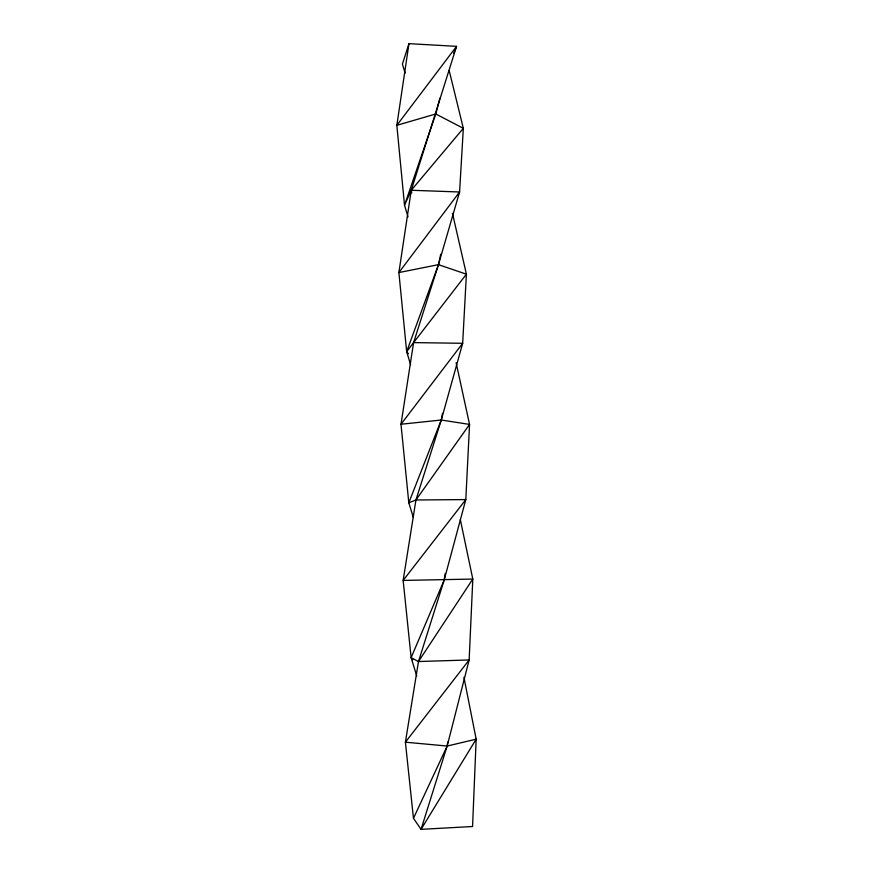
<?xml version="1.0" encoding="UTF-8"?>
<svg xmlns="http://www.w3.org/2000/svg" width="873" height="873" viewBox="0 0 873 873"><rect width="100%" height="100%" fill="white"/><g stroke="black" fill="none" stroke-linecap="round" stroke-linejoin="round"><path stroke-width="1.31" d="M413.224 517.067L408.804 502.783L400.991 424.245L413.595 342.598L438.464 264.661L459.58 191.995L463.334 128.309L449.169 70.517M447.729 742.017L447.162 746.044L421.059 829.35L472.566 826.513L476.167 739.191L463.923 677.252M439.894 98.18L435.747 113.981L404.526 205.242L411.259 190.259L456.546 46.345L408.957 43.65L396.833 125.33L404.526 205.242L408.029 216.886M452.498 213.405L466.4 274.187L462.679 343.296L441.269 420.011L415.941 499.989L403.151 580.425L411.128 657.664L416.727 675.855M456.121 362.775L469.554 424.42L465.811 499.585L444.161 580.098L418.483 661.538L405.399 742.192L413.464 818.328L421.059 829.35L476.167 739.191L447.162 746.044L405.399 742.192L469.15 659.955L472.806 579.061L460.311 519.555M445.241 573.397L444.161 580.098L411.128 657.664L412.809 659.781M442.502 413.366L441.269 420.011L408.804 502.783L415.941 499.989L465.811 499.585L403.151 580.425L472.806 579.061L418.483 661.538L411.128 657.664M440.745 254.141L438.464 264.661L406.665 351.677L410.605 364.685M408.957 43.65L402.409 64.122L405.148 73.157M453.6 53.482L456.546 46.345L396.833 125.33L435.747 113.981L463.334 128.309L411.259 190.259L398.885 272.562L406.665 351.677L408.433 353.729M413.464 818.328L447.162 746.044L469.15 659.955L418.483 661.538M457.605 195.41L459.58 191.995L411.259 190.259L411.729 192.911M415.941 499.989L469.554 424.42L441.269 420.011L400.991 424.245L462.679 343.296L413.595 342.598L406.665 351.677M459.58 191.995L398.885 272.562L438.464 264.661L466.4 274.187L413.595 342.598"/></g></svg>
